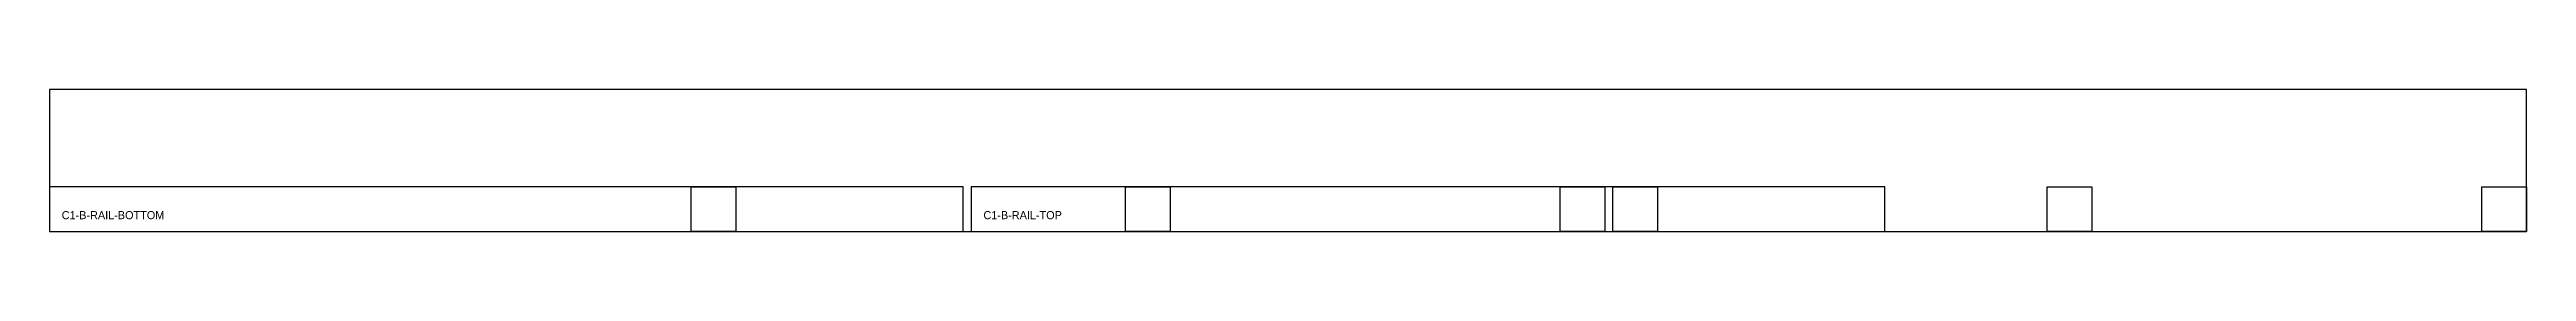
# Model space of a CAD drawing. Header units: millimetres. Extents: x 0 to 2440, y 0 to 140.
import ezdxf

# ---------------------------------------------------------------- set-up
doc = ezdxf.new("R2010")
doc.units = ezdxf.units.MM
for name, color, linetype in [('LABEL', 8, 'CONTINUOUS'), ('OUTLINE', 7, 'CONTINUOUS'), ('POCKET_D9.5_FLIP', 3, 'CONTINUOUS'), ('SHEET', 8, 'CONTINUOUS')]:
    doc.layers.add(name, color=color, linetype=linetype)

msp = doc.modelspace()

# ---------------------------------------------------------------- linework, layer by layer
at = {"layer": 'OUTLINE'}
for points in [[(0, 0), (900, 0), (900, 44), (0, 44)], [(908, 0), (1808, 0), (1808, 44), (908, 44)]]:
    msp.add_lwpolyline(points, close=True, dxfattribs=at)
at = {"layer": 'POCKET_D9.5_FLIP'}
for points in [[(676, 0), (632, 0), (632, 44), (676, 44)], [(1104, 0), (1060, 0), (1060, 44), (1104, 44)], [(1532, 0), (1488, 0), (1488, 44), (1532, 44)], [(1584, 0), (1540, 0), (1540, 44), (1584, 44)], [(2012, 0), (1968, 0), (1968, 44), (2012, 44)], [(2440, 0), (2396, 0), (2396, 44), (2440, 44)]]:
    msp.add_lwpolyline(points, close=True, dxfattribs=at)
at = {"layer": 'SHEET'}
msp.add_lwpolyline([(0, 0), (2440, 0), (2440, 140), (0, 140)], close=True, dxfattribs=at)

# ---------------------------------------------------------------- texts
at = {"layer": 'LABEL'}
for s, p in [('C1-B-RAIL-BOTTOM', (12, 12)), ('C1-B-RAIL-TOP', (920, 12))]:
    msp.add_text(s, height=8, dxfattribs=at).set_placement(p)

doc.saveas('drawing.dxf')
